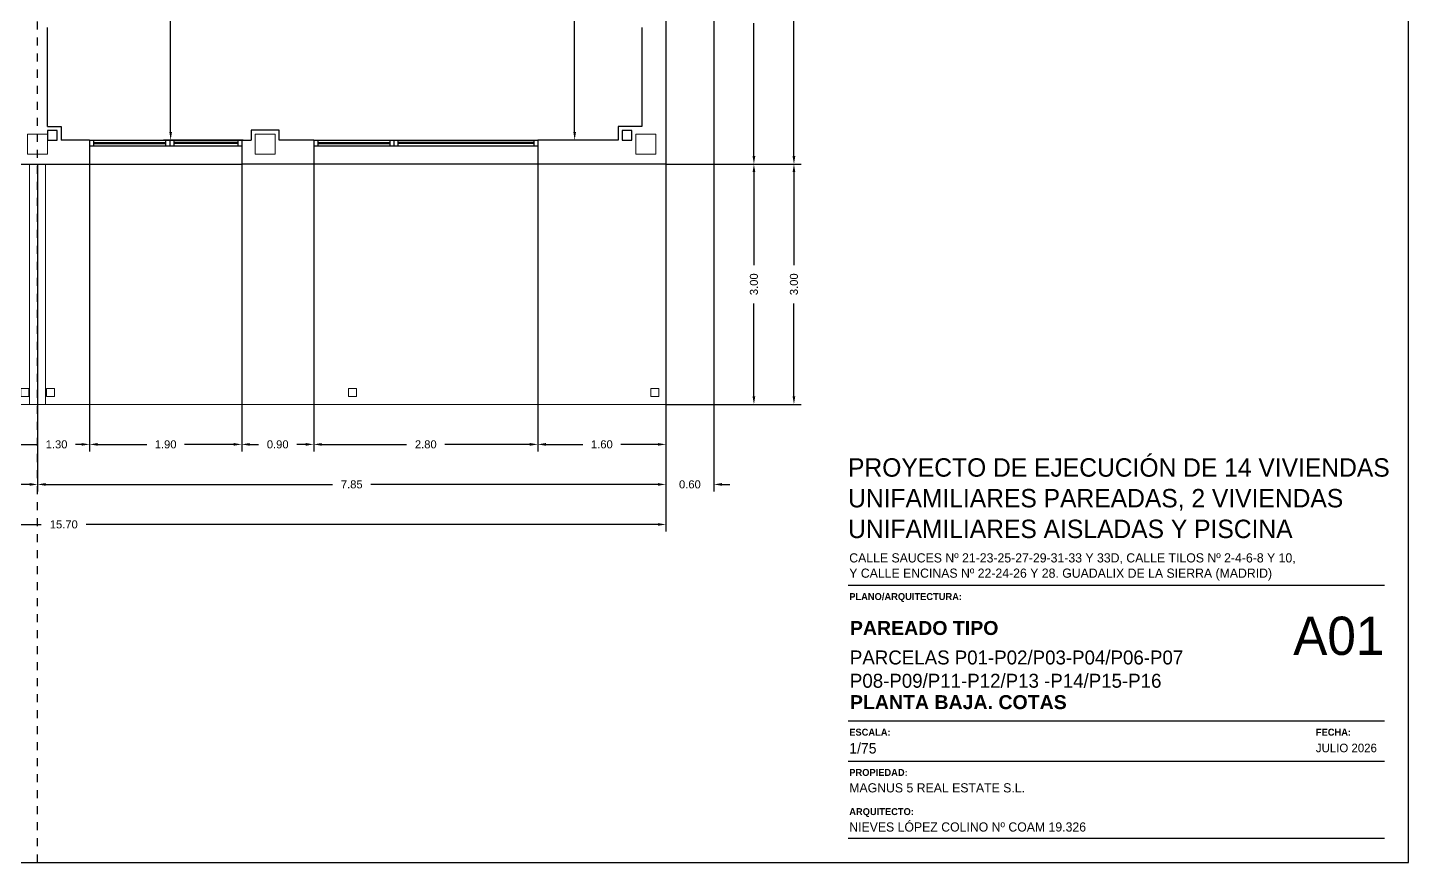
# Model space of a CAD drawing. Header units: millimetres. Extents: x 441156 to 441653, y 4514887 to 4515266.
# Drawn here: x 441307.66 to 441324.91, y 4515196.28 to 4515206.7 of the extents above; entities that cross this region are included whole.
import ezdxf

# ---------------------------------------------------------------- set-up
doc = ezdxf.new("R2010")
doc.units = ezdxf.units.MM
doc.linetypes.add('CONTINUA', pattern=[0])
doc.linetypes.add('RAYITAS', pattern=[0.375, 0.25, -0.125])
doc.layers.add('01_cartela', color=6, linetype='Continuous', plot=False)
for name, color, linetype in [('01_cotas', 254, 'Continuous'), ('01_muros', 1, 'Continuous'), ('01_proyección', 4, 'RAYITAS'), ('01_tabiques', 3, 'Continuous'), ('01_texto cartela', 5, 'Continuous'), ('01_ventanas', 2, 'Continuous')]:
    doc.layers.add(name, color=color, linetype=linetype)
doc.layers.add('01_pilares baja', color=5, linetype='Continuous', lineweight=20)
doc.layers.add('01_varios', color=4, linetype='Continuous', lineweight=0)
doc.styles.add('Century Gothic', font='', dxfattribs={"height": 2})
doc.styles.add('Century Gothic_3', font='', dxfattribs={"height": 4.5})
doc.styles.add('Century Gothic_5', font='', dxfattribs={"height": 2.5})
doc.styles.add('Century Gothic_6', font='', dxfattribs={"height": 11})
doc.styles.add('Estilo1', font='swissel.ttf')
doc.styles.add('NIEVES3', font='swisseb.ttf')
doc.styles.add('ROMANS', font='romans')
doc.styles.get('Century Gothic').set_extended_font_data('Century Gothic')
doc.styles.get('Century Gothic_3').set_extended_font_data('Century Gothic')
doc.styles.get('Century Gothic_5').set_extended_font_data('Century Gothic')
doc.styles.get('Century Gothic_6').set_extended_font_data('Century Gothic')
doc.dimstyles.new('DECIMAL-50', dxfattribs={"dimtxt": 0.08, "dimasz": 0.15, "dimexe": 0.09, "dimexo": 0, "dimgap": 0.09, "dimtad": 0, "dimzin": 0, "dimdsep": 46, "dimtxsty": 'ROMANS', "dimcen": 0.09, "dimclrt": 6, "dimadec": 0, "dimazin": 0, "dimtfac": 1.38, "dimtix": 1, "dimtofl": 0, "dimtmove": 2, "dimatfit": 3, "dimldrblk": 'OBLIQUE', "dimfxl": 1, "dimtolj": 1, "dimtzin": 0, "dimarcsym": 0})

# ---------------------------------------------------------------- blocks, each defined once
blk = doc.blocks.new('*D82')
at = {"layer": '01_cotas', "color": 0, "linetype": 'CONTINUA', "lineweight": -2, "transparency": 16777216}
for p, q in [((441299.932, 4515204.998), (441299.932, 4515200.908)), ((441307.782, 4515204.998), (441307.782, 4515200.908))]:
    blk.add_line(p, q, dxfattribs=at)
at = {"layer": '01_cotas', "color": 0, "lineweight": -2, "transparency": 16777216}
for p, q in [((441300.032, 4515200.998), (441303.618, 4515200.998)), ((441307.682, 4515200.998), (441304.097, 4515200.998))]:
    blk.add_line(p, q, dxfattribs=at)
at = {"layer": '01_cotas', "color": 0, "transparency": 16777216}
for points in [[(441300.032, 4515201.015), (441300.032, 4515200.981), (441299.932, 4515200.998)], [(441307.682, 4515201.015), (441307.682, 4515200.981), (441307.782, 4515200.998)]]:
    blk.add_solid(points, dxfattribs=at)
at = {"layer": '01_cotas', "color": 7, "transparency": 16777216, "insert": (441303.857, 4515200.998), "char_height": 0.1, "attachment_point": 5, "style": 'Estilo1'}
blk.add_mtext('\\A1;7.85', dxfattribs=at)
blk = doc.blocks.new('*D83')
at = {"layer": '01_cotas', "color": 0, "linetype": 'CONTINUA', "lineweight": -2, "transparency": 16777216}
for p, q in [((441307.782, 4515204.936), (441307.782, 4515200.908)), ((441315.632, 4515204.998), (441315.632, 4515200.908))]:
    blk.add_line(p, q, dxfattribs=at)
at = {"layer": '01_cotas', "color": 0, "lineweight": -2, "transparency": 16777216}
for p, q in [((441307.882, 4515200.998), (441311.468, 4515200.998)), ((441315.532, 4515200.998), (441311.947, 4515200.998))]:
    blk.add_line(p, q, dxfattribs=at)
at = {"layer": '01_cotas', "color": 0, "transparency": 16777216}
for points in [[(441307.882, 4515201.015), (441307.882, 4515200.981), (441307.782, 4515200.998)], [(441315.532, 4515201.015), (441315.532, 4515200.981), (441315.632, 4515200.998)]]:
    blk.add_solid(points, dxfattribs=at)
at = {"layer": '01_cotas', "color": 7, "transparency": 16777216, "insert": (441311.707, 4515200.998), "char_height": 0.1, "attachment_point": 5, "style": 'Estilo1'}
blk.add_mtext('\\A1;7.85', dxfattribs=at)
blk = doc.blocks.new('*D84')
at = {"layer": '01_cotas', "color": 0, "linetype": 'CONTINUA', "lineweight": -2, "transparency": 16777216}
for p, q in [((441299.932, 4515200.998), (441299.932, 4515200.408)), ((441315.632, 4515200.998), (441315.632, 4515200.408))]:
    blk.add_line(p, q, dxfattribs=at)
at = {"layer": '01_cotas', "color": 0, "lineweight": -2, "transparency": 16777216}
for p, q in [((441300.032, 4515200.498), (441307.828, 4515200.498)), ((441315.532, 4515200.498), (441308.39, 4515200.498))]:
    blk.add_line(p, q, dxfattribs=at)
at = {"layer": '01_cotas', "color": 0, "transparency": 16777216}
for points in [[(441300.032, 4515200.515), (441300.032, 4515200.481), (441299.932, 4515200.498)], [(441315.532, 4515200.515), (441315.532, 4515200.481), (441315.632, 4515200.498)]]:
    blk.add_solid(points, dxfattribs=at)
at = {"layer": '01_cotas', "color": 7, "transparency": 16777216, "insert": (441308.109, 4515200.498), "char_height": 0.1, "attachment_point": 5, "style": 'Estilo1'}
blk.add_mtext('\\A1;15.70', dxfattribs=at)
blk = doc.blocks.new('*D126')
at = {"layer": '01_cotas', "color": 0, "linetype": 'CONTINUA', "lineweight": -2, "transparency": 16777216}
for p, q in [((441315.632, 4515209.403), (441315.632, 4515200.908)), ((441316.232, 4515209.403), (441316.232, 4515200.908))]:
    blk.add_line(p, q, dxfattribs=at)
at = {"layer": '01_cotas', "color": 0, "lineweight": -2, "transparency": 16777216}
for p, q in [((441315.532, 4515200.998), (441315.432, 4515200.998)), ((441316.332, 4515200.998), (441316.432, 4515200.998))]:
    blk.add_line(p, q, dxfattribs=at)
at = {"layer": '01_cotas', "color": 0, "transparency": 16777216}
for points in [[(441315.532, 4515201.015), (441315.532, 4515200.981), (441315.632, 4515200.998)], [(441316.332, 4515201.015), (441316.332, 4515200.981), (441316.232, 4515200.998)]]:
    blk.add_solid(points, dxfattribs=at)
at = {"layer": '01_cotas', "color": 7, "transparency": 16777216, "insert": (441315.932, 4515200.998), "char_height": 0.1, "attachment_point": 5, "style": 'Estilo1'}
blk.add_mtext('\\A1;0.60', dxfattribs=at)
blk = doc.blocks.new('*D238')
at = {"layer": '01_cotas', "color": 0, "linetype": 'CONTINUA', "lineweight": -2, "transparency": 16777216}
for p, q in [((441307.132, 4515204.998), (441307.132, 4515201.408)), ((441308.432, 4515204.998), (441308.432, 4515201.408))]:
    blk.add_line(p, q, dxfattribs=at)
at = {"layer": '01_cotas', "color": 0, "lineweight": -2, "transparency": 16777216}
for p, q in [((441307.232, 4515201.498), (441307.782, 4515201.498)), ((441308.332, 4515201.498), (441308.255, 4515201.498))]:
    blk.add_line(p, q, dxfattribs=at)
at = {"layer": '01_cotas', "color": 0, "transparency": 16777216}
for points in [[(441307.232, 4515201.515), (441307.232, 4515201.481), (441307.132, 4515201.498)], [(441308.332, 4515201.515), (441308.332, 4515201.481), (441308.432, 4515201.498)]]:
    blk.add_solid(points, dxfattribs=at)
at = {"layer": '01_cotas', "color": 7, "transparency": 16777216, "insert": (441308.019, 4515201.498), "char_height": 0.1, "attachment_point": 5, "style": 'Estilo1'}
blk.add_mtext('\\A1;1.30', dxfattribs=at)
blk = doc.blocks.new('*D239')
at = {"layer": '01_cotas', "color": 0, "linetype": 'CONTINUA', "lineweight": -2, "transparency": 16777216}
for p, q in [((441308.432, 4515204.998), (441308.432, 4515201.408)), ((441310.332, 4515204.998), (441310.332, 4515201.408))]:
    blk.add_line(p, q, dxfattribs=at)
at = {"layer": '01_cotas', "color": 0, "lineweight": -2, "transparency": 16777216}
for p, q in [((441308.532, 4515201.498), (441309.146, 4515201.498)), ((441310.232, 4515201.498), (441309.619, 4515201.498))]:
    blk.add_line(p, q, dxfattribs=at)
at = {"layer": '01_cotas', "color": 0, "transparency": 16777216}
for points in [[(441308.532, 4515201.515), (441308.532, 4515201.481), (441308.432, 4515201.498)], [(441310.232, 4515201.515), (441310.232, 4515201.481), (441310.332, 4515201.498)]]:
    blk.add_solid(points, dxfattribs=at)
at = {"layer": '01_cotas', "color": 7, "transparency": 16777216, "insert": (441309.382, 4515201.498), "char_height": 0.1, "attachment_point": 5, "style": 'Estilo1'}
blk.add_mtext('\\A1;1.90', dxfattribs=at)
blk = doc.blocks.new('*D240')
at = {"layer": '01_cotas', "color": 0, "linetype": 'CONTINUA', "lineweight": -2, "transparency": 16777216}
for p, q in [((441310.332, 4515204.998), (441310.332, 4515201.408)), ((441311.232, 4515204.998), (441311.232, 4515201.408))]:
    blk.add_line(p, q, dxfattribs=at)
at = {"layer": '01_cotas', "color": 0, "lineweight": -2, "transparency": 16777216}
for p, q in [((441310.432, 4515201.498), (441310.542, 4515201.498)), ((441311.132, 4515201.498), (441311.022, 4515201.498))]:
    blk.add_line(p, q, dxfattribs=at)
at = {"layer": '01_cotas', "color": 0, "transparency": 16777216}
for points in [[(441310.432, 4515201.515), (441310.432, 4515201.481), (441310.332, 4515201.498)], [(441311.132, 4515201.515), (441311.132, 4515201.481), (441311.232, 4515201.498)]]:
    blk.add_solid(points, dxfattribs=at)
at = {"layer": '01_cotas', "color": 7, "transparency": 16777216, "insert": (441310.782, 4515201.498), "char_height": 0.1, "attachment_point": 5, "style": 'Estilo1'}
blk.add_mtext('\\A1;0.90', dxfattribs=at)
blk = doc.blocks.new('*D241')
at = {"layer": '01_cotas', "color": 0, "linetype": 'CONTINUA', "lineweight": -2, "transparency": 16777216}
for p, q in [((441311.232, 4515204.998), (441311.232, 4515201.408)), ((441314.032, 4515204.998), (441314.032, 4515201.408))]:
    blk.add_line(p, q, dxfattribs=at)
at = {"layer": '01_cotas', "color": 0, "lineweight": -2, "transparency": 16777216}
for p, q in [((441311.332, 4515201.498), (441312.392, 4515201.498)), ((441313.932, 4515201.498), (441312.872, 4515201.498))]:
    blk.add_line(p, q, dxfattribs=at)
at = {"layer": '01_cotas', "color": 0, "transparency": 16777216}
for points in [[(441311.332, 4515201.515), (441311.332, 4515201.481), (441311.232, 4515201.498)], [(441313.932, 4515201.515), (441313.932, 4515201.481), (441314.032, 4515201.498)]]:
    blk.add_solid(points, dxfattribs=at)
at = {"layer": '01_cotas', "color": 7, "transparency": 16777216, "insert": (441312.632, 4515201.498), "char_height": 0.1, "attachment_point": 5, "style": 'Estilo1'}
blk.add_mtext('\\A1;2.80', dxfattribs=at)
blk = doc.blocks.new('*D242')
at = {"layer": '01_cotas', "color": 0, "linetype": 'CONTINUA', "lineweight": -2, "transparency": 16777216}
for p, q in [((441314.032, 4515204.998), (441314.032, 4515201.408)), ((441315.632, 4515204.998), (441315.632, 4515201.408))]:
    blk.add_line(p, q, dxfattribs=at)
at = {"layer": '01_cotas', "color": 0, "lineweight": -2, "transparency": 16777216}
for p, q in [((441314.132, 4515201.498), (441314.596, 4515201.498)), ((441315.532, 4515201.498), (441315.069, 4515201.498))]:
    blk.add_line(p, q, dxfattribs=at)
at = {"layer": '01_cotas', "color": 0, "transparency": 16777216}
for points in [[(441314.132, 4515201.515), (441314.132, 4515201.481), (441314.032, 4515201.498)], [(441315.532, 4515201.515), (441315.532, 4515201.481), (441315.632, 4515201.498)]]:
    blk.add_solid(points, dxfattribs=at)
at = {"layer": '01_cotas', "color": 7, "transparency": 16777216, "insert": (441314.832, 4515201.498), "char_height": 0.1, "attachment_point": 5, "style": 'Estilo1'}
blk.add_mtext('\\A1;1.60', dxfattribs=at)
blk = doc.blocks.new('*D585')
at = {"layer": '01_cotas', "color": 0, "linetype": 'CONTINUA', "lineweight": -2, "transparency": 16777216}
for p, q in [((441315.632, 4515204.998), (441316.822, 4515204.998)), ((441315.632, 4515201.998), (441316.822, 4515201.998))]:
    blk.add_line(p, q, dxfattribs=at)
at = {"layer": '01_cotas', "color": 0, "lineweight": -2, "transparency": 16777216}
for p, q in [((441316.732, 4515204.898), (441316.732, 4515203.738)), ((441316.732, 4515202.098), (441316.732, 4515203.258))]:
    blk.add_line(p, q, dxfattribs=at)
at = {"layer": '01_cotas', "color": 0, "transparency": 16777216}
for points in [[(441316.715, 4515204.898), (441316.749, 4515204.898), (441316.732, 4515204.998)], [(441316.715, 4515202.098), (441316.749, 4515202.098), (441316.732, 4515201.998)]]:
    blk.add_solid(points, dxfattribs=at)
at = {"layer": '01_cotas', "color": 7, "transparency": 16777216, "insert": (441316.732, 4515203.498), "char_height": 0.1, "attachment_point": 5, "rotation": 90, "style": 'Estilo1'}
blk.add_mtext('\\A1;3.00', dxfattribs=at)
blk = doc.blocks.new('*D586')
at = {"layer": '01_cotas', "color": 0, "linetype": 'CONTINUA', "lineweight": -2, "transparency": 16777216}
for p, q in [((441315.632, 4515204.998), (441317.322, 4515204.998)), ((441315.632, 4515201.998), (441317.322, 4515201.998))]:
    blk.add_line(p, q, dxfattribs=at)
at = {"layer": '01_cotas', "color": 0, "lineweight": -2, "transparency": 16777216}
for p, q in [((441317.232, 4515204.898), (441317.232, 4515203.738)), ((441317.232, 4515202.098), (441317.232, 4515203.258))]:
    blk.add_line(p, q, dxfattribs=at)
at = {"layer": '01_cotas', "color": 0, "transparency": 16777216}
for points in [[(441317.215, 4515204.898), (441317.249, 4515204.898), (441317.232, 4515204.998)], [(441317.215, 4515202.098), (441317.249, 4515202.098), (441317.232, 4515201.998)]]:
    blk.add_solid(points, dxfattribs=at)
at = {"layer": '01_cotas', "color": 7, "transparency": 16777216, "insert": (441317.232, 4515203.498), "char_height": 0.1, "attachment_point": 5, "rotation": 90, "style": 'Estilo1'}
blk.add_mtext('\\A1;3.00', dxfattribs=at)
blk = doc.blocks.new('*D587')
at = {"layer": '01_cotas', "color": 0, "linetype": 'CONTINUA', "lineweight": -2, "transparency": 16777216}
for p, q in [((441315.632, 4515214.498), (441317.322, 4515214.498)), ((441315.632, 4515204.998), (441317.322, 4515204.998))]:
    blk.add_line(p, q, dxfattribs=at)
at = {"layer": '01_cotas', "color": 0, "lineweight": -2, "transparency": 16777216}
for p, q in [((441317.232, 4515214.398), (441317.232, 4515209.989)), ((441317.232, 4515205.098), (441317.232, 4515209.507))]:
    blk.add_line(p, q, dxfattribs=at)
at = {"layer": '01_cotas', "color": 0, "transparency": 16777216}
for points in [[(441317.215, 4515214.398), (441317.249, 4515214.398), (441317.232, 4515214.498)], [(441317.215, 4515205.098), (441317.249, 4515205.098), (441317.232, 4515204.998)]]:
    blk.add_solid(points, dxfattribs=at)
at = {"layer": '01_cotas', "color": 7, "transparency": 16777216, "insert": (441317.232, 4515209.748), "char_height": 0.1, "attachment_point": 5, "rotation": 90, "style": 'Estilo1'}
blk.add_mtext('\\A1;9.50', dxfattribs=at)
blk = doc.blocks.new('*D591')
at = {"layer": '01_cotas', "color": 0, "linetype": 'CONTINUA', "lineweight": -2, "transparency": 16777216}
for p, q in [((441315.632, 4515209.003), (441316.822, 4515209.003)), ((441315.632, 4515204.998), (441316.822, 4515204.998))]:
    blk.add_line(p, q, dxfattribs=at)
at = {"layer": '01_cotas', "color": 0, "lineweight": -2, "transparency": 16777216}
for p, q in [((441316.732, 4515208.903), (441316.732, 4515207.241)), ((441316.732, 4515205.098), (441316.732, 4515206.76))]:
    blk.add_line(p, q, dxfattribs=at)
at = {"layer": '01_cotas', "color": 0, "transparency": 16777216}
for points in [[(441316.715, 4515208.903), (441316.749, 4515208.903), (441316.732, 4515209.003)], [(441316.715, 4515205.098), (441316.749, 4515205.098), (441316.732, 4515204.998)]]:
    blk.add_solid(points, dxfattribs=at)
at = {"layer": '01_cotas', "color": 7, "transparency": 16777216, "insert": (441316.732, 4515207.001), "char_height": 0.1, "attachment_point": 5, "rotation": 90, "style": 'Estilo1'}
blk.add_mtext('\\A1;4.00', dxfattribs=at)
blk = doc.blocks.new('*D604')
at = {"layer": '01_cotas', "color": 0, "linetype": 'CONTINUA', "lineweight": -2, "transparency": 16777216}
for p, q in [((441311.132, 4515209.868), (441309.354, 4515209.868)), ((441310.352, 4515205.298), (441309.354, 4515205.298))]:
    blk.add_line(p, q, dxfattribs=at)
at = {"layer": '01_cotas', "color": 0, "lineweight": -2, "transparency": 16777216}
for p, q in [((441309.444, 4515209.768), (441309.444, 4515207.822)), ((441309.444, 4515205.398), (441309.444, 4515207.344))]:
    blk.add_line(p, q, dxfattribs=at)
at = {"layer": '01_cotas', "color": 0, "transparency": 16777216}
for points in [[(441309.428, 4515209.768), (441309.461, 4515209.768), (441309.444, 4515209.868)], [(441309.428, 4515205.398), (441309.461, 4515205.398), (441309.444, 4515205.298)]]:
    blk.add_solid(points, dxfattribs=at)
at = {"layer": '01_cotas', "color": 7, "transparency": 16777216, "insert": (441309.444, 4515207.583), "char_height": 0.1, "attachment_point": 5, "rotation": 90, "style": 'Estilo1'}
blk.add_mtext('\\A1;4.57', dxfattribs=at)
blk = doc.blocks.new('*D605')
at = {"layer": '01_cotas', "color": 0, "linetype": 'CONTINUA', "lineweight": -2, "transparency": 16777216}
for p, q in [((441315.207, 4515210.978), (441314.402, 4515210.978)), ((441315.037, 4515205.298), (441314.402, 4515205.298))]:
    blk.add_line(p, q, dxfattribs=at)
at = {"layer": '01_cotas', "color": 0, "lineweight": -2, "transparency": 16777216}
for p, q in [((441314.492, 4515210.878), (441314.492, 4515207.99)), ((441314.492, 4515205.398), (441314.492, 4515207.509))]:
    blk.add_line(p, q, dxfattribs=at)
at = {"layer": '01_cotas', "color": 0, "transparency": 16777216}
for points in [[(441314.476, 4515210.878), (441314.509, 4515210.878), (441314.492, 4515210.978)], [(441314.476, 4515205.398), (441314.509, 4515205.398), (441314.492, 4515205.298)]]:
    blk.add_solid(points, dxfattribs=at)
at = {"layer": '01_cotas', "color": 7, "transparency": 16777216, "insert": (441314.492, 4515207.75), "char_height": 0.1, "attachment_point": 5, "rotation": 90, "style": 'Estilo1'}
blk.add_mtext('\\A1;5.68', dxfattribs=at)

msp = doc.modelspace()

# ---------------------------------------------------------------- linework, layer by layer
at = {"layer": '01_cartela', "color": 1}
msp.add_lwpolyline([(441294.271, 4515217.813), (441294.271, 4515196.278), (441324.909, 4515196.278), (441324.909, 4515217.813)], close=True, dxfattribs=at)
at = {"layer": '01_muros'}
for p, q in [((441315.632, 4515209.003, 0), (441315.632, 4515204.998, 0)), ((441308.432, 4515205.298, 0), (441308.432, 4515204.998, 0)), ((441310.332, 4515205.298, 0), (441310.332, 4515204.998, 0)), ((441311.232, 4515205.298, 0), (441311.232, 4515204.998, 0)), ((441314.032, 4515205.298, 0), (441314.032, 4515204.998, 0)), ((441307.132, 4515204.998, 0), (441308.432, 4515204.998, 0)), ((441311.232, 4515204.998, 0), (441310.332, 4515204.998, 0)), ((441315.632, 4515204.998, 0), (441314.032, 4515204.998, 0))]:
    msp.add_line(p, q, dxfattribs=at)
at = {"layer": '01_pilares baja'}
for points in [[(441307.657, 4515205.123), (441307.907, 4515205.123), (441307.907, 4515205.373), (441307.657, 4515205.373), (441307.657, 4515205.123)], [(441310.502, 4515205.123), (441310.752, 4515205.123), (441310.752, 4515205.373), (441310.502, 4515205.373), (441310.502, 4515205.123)], [(441315.257, 4515205.123), (441315.507, 4515205.123), (441315.507, 4515205.373), (441315.257, 4515205.373), (441315.257, 4515205.123)]]:
    msp.add_lwpolyline(points, close=True, dxfattribs=at)
at = {"layer": '01_proyección', "color": 10, "ltscale": 0.25}
msp.add_line((441307.782, 4515196.278, 0), (441307.782, 4515217.813, 0), dxfattribs=at)
at = {"layer": '01_tabiques'}
for p, q in [((441307.907, 4515205.468, 0), (441307.907, 4515206.703, 0)), ((441315.332, 4515206.703, 0), (441315.332, 4515205.468, 0)), ((441307.907, 4515205.468, 0), (441308.077, 4515205.468, 0)), ((441308.077, 4515205.468, 0), (441308.077, 4515205.298, 0)), ((441315.332, 4515205.468, 0), (441315.037, 4515205.468, 0)), ((441315.037, 4515205.468, 0), (441315.037, 4515205.298, 0)), ((441308.432, 4515205.298, 0), (441308.077, 4515205.298, 0)), ((441310.332, 4515205.298, 0), (441310.452, 4515205.298, 0)), ((441311.232, 4515205.298, 0), (441310.802, 4515205.298, 0)), ((441315.037, 4515205.298, 0), (441314.032, 4515205.298, 0))]:
    msp.add_line(p, q, dxfattribs=at)
at = {"layer": '01_tabiques', "elevation": 0}
for points in [[(441308.027, 4515205.418), (441307.907, 4515205.418), (441307.907, 4515205.298), (441308.027, 4515205.298)], [(441315.207, 4515205.418), (441315.087, 4515205.418), (441315.087, 4515205.298), (441315.207, 4515205.298)]]:
    msp.add_lwpolyline(points, close=True, dxfattribs=at)
at = {"layer": '01_tabiques'}
msp.add_lwpolyline([(441310.802, 4515205.298), (441310.802, 4515205.423), (441310.452, 4515205.423), (441310.452, 4515205.298)], dxfattribs=at)
at = {"layer": '01_texto cartela'}
for p, q in [((441317.908, 4515199.739), (441324.609, 4515199.739)), ((441317.908, 4515198.044), (441324.609, 4515198.044)), ((441317.908, 4515197.542), (441324.609, 4515197.542)), ((441317.908, 4515196.578), (441324.609, 4515196.578))]:
    msp.add_line(p, q, dxfattribs=at)
at = {"layer": '01_varios', "linetype": 'CONTINUA'}
for p, q in [((441307.682, 4515201.998, 0), (441307.682, 4515204.998, 0)), ((441307.882, 4515201.998, 0), (441307.882, 4515204.998, 0)), ((441315.632, 4515201.998, 0), (441315.632, 4515204.998, 0)), ((441299.932, 4515201.998, 0), (441315.632, 4515201.998, 0))]:
    msp.add_line(p, q, dxfattribs=at)
at = {"layer": '01_varios', "linetype": 'CONTINUA', "elevation": 0}
for points in [[(441307.573, 4515202.198), (441307.673, 4515202.198), (441307.673, 4515202.098), (441307.573, 4515202.098)], [(441307.992, 4515202.198), (441307.892, 4515202.198), (441307.892, 4515202.098), (441307.992, 4515202.098)], [(441311.767, 4515202.198), (441311.667, 4515202.198), (441311.667, 4515202.098), (441311.767, 4515202.098)], [(441315.542, 4515202.198), (441315.442, 4515202.198), (441315.442, 4515202.098), (441315.542, 4515202.098)]]:
    msp.add_lwpolyline(points, close=True, dxfattribs=at)
at = {"layer": '01_ventanas', "color": 2, "linetype": 'CONTINUA'}
for p, q in [((441308.432, 4515205.298, 0), (441310.332, 4515205.298, 0)), ((441308.432, 4515205.228, 0), (441310.332, 4515205.228, 0)), ((441308.482, 4515205.298, 0), (441308.482, 4515205.228, 0)), ((441308.482, 4515205.27, 0), (441309.382, 4515205.27, 0)), ((441308.482, 4515205.256, 0), (441309.382, 4515205.256, 0)), ((441309.382, 4515205.298, 0), (441309.382, 4515205.228, 0)), ((441309.432, 4515205.298, 0), (441309.432, 4515205.228, 0)), ((441309.482, 4515205.298, 0), (441309.482, 4515205.228, 0)), ((441310.282, 4515205.27, 0), (441309.482, 4515205.27, 0)), ((441310.282, 4515205.256, 0), (441309.482, 4515205.256, 0)), ((441310.282, 4515205.298, 0), (441310.282, 4515205.228, 0)), ((441311.232, 4515205.298, 0), (441314.032, 4515205.298, 0)), ((441311.232, 4515205.228, 0), (441314.032, 4515205.228, 0)), ((441311.283, 4515205.298, 0), (441311.283, 4515205.228, 0)), ((441311.283, 4515205.27, 0), (441312.182, 4515205.27, 0)), ((441311.283, 4515205.256, 0), (441312.182, 4515205.256, 0)), ((441312.182, 4515205.298, 0), (441312.182, 4515205.228, 0)), ((441312.232, 4515205.298, 0), (441312.232, 4515205.228, 0)), ((441312.282, 4515205.298, 0), (441312.282, 4515205.228, 0)), ((441313.982, 4515205.27, 0), (441312.282, 4515205.27, 0)), ((441313.982, 4515205.256, 0), (441312.282, 4515205.256, 0)), ((441313.982, 4515205.298, 0), (441313.982, 4515205.228, 0)), ((441308.432, 4515204.998, 0), (441310.332, 4515204.998, 0)), ((441314.032, 4515204.998, 0), (441311.232, 4515204.998, 0))]:
    msp.add_line(p, q, dxfattribs=at)

# ---------------------------------------------------------------- texts
at = {"layer": '01_texto cartela'}
for s, insert, char_height, width, attachment_point, style in [('\\PPROYECTO DE EJECUCIÓN DE 14 VIVIENDAS UNIFAMILIARES PAREADAS, 2 VIVIENDAS UNIFAMILIARES AISLADAS Y PISCINA', (441317.908, 4515201.708), 0.23, 6.82217, 1, 'Century Gothic_3'), ('CALLE SAUCES Nº 21-23-25-27-29-31-33 Y 33D, CALLE TILOS Nº 2-4-6-8 Y 10, \\PY CALLE ENCINAS Nº 22-24-26 Y 28. GUADALIX DE LA SIERRA (MADRID)', (441317.923, 4515200.138), 0.11455, 9.24681, 1, 'Century Gothic'), ('{\\fCentury Gothic|b1|i0|c0|p34;PLANO/ARQUITECTURA: }', (441317.923, 4515199.641), 0.08701, 2.11715, 1, 'Century Gothic'), ('\\pt2.3273;PLANTA BAJA. COTAS', (441317.931, 4515198.189), 0.17455, 7.00908, 7, 'NIEVES3'), ('{\\fCentury Gothic|b1|i0|c0|p34;ESCALA: }', (441317.923, 4515197.947), 0.08701, 2.11715, 1, 'Century Gothic'), ('{\\fCentury Gothic|b1|i0|c0|p34;FECHA: }', (441323.753, 4515197.947), 0.08701, 2.11715, 1, 'Century Gothic'), ('1/75', (441317.923, 4515197.768), 0.1309, 2.11715, 1, 'Century Gothic'), ('JULIO 2026', (441323.753, 4515197.76), 0.1069, 3.50438, 1, 'Century Gothic'), ('{\\fCentury Gothic|b1|i0|c0|p34;PROPIEDAD:}', (441317.923, 4515197.444), 0.08701, 0.83709, 1, 'Century Gothic'), ('MAGNUS 5 REAL ESTATE S.L.', (441317.923, 4515197.266), 0.11455, 4.88231, 1, 'Century Gothic'), ('{\\fCentury Gothic|b1|i0|c0|p34;ARQUITECTO:}', (441317.923, 4515196.955), 0.08701, 0.83709, 1, 'Century Gothic'), ('NIEVES LÓPEZ COLINO Nº COAM 19.326', (441317.923, 4515196.777), 0.11455, 3.65153, 1, 'Century Gothic')]:
    msp.add_mtext(s, dxfattribs=dict(at, insert=insert, char_height=char_height, width=width, attachment_point=attachment_point, style=style))
at = {"layer": '01_texto cartela', "color": 1}
for s, insert, char_height, width, attachment_point, style in [('A01', (441324.609, 4515199.347), 0.4786, 1.04985, 3, 'Century Gothic_6'), ('\\pt2.3273;PAREADO TIPO ', (441317.931, 4515199.115), 0.17455, 7.00908, 7, 'NIEVES3')]:
    msp.add_mtext(s, dxfattribs=dict(at, insert=insert, char_height=char_height, width=width, attachment_point=attachment_point, style=style))
at = {"layer": '01_texto cartela', "color": 5, "insert": (441317.931, 4515198.456), "char_height": 0.17455, "width": 7.00908, "attachment_point": 7, "style": 'Century Gothic_5'}
msp.add_mtext('\\pt2.3273;\\PPARCELAS P01-P02/P03-P04/P06-P07\\PP08-P09/P11-P12/P13 -P14/P15-P16 ', dxfattribs=at)

# ---------------------------------------------------------------- dimensions: what is measured, and where the dimension line sits
at = {"layer": '01_cotas'}
for base, p1, p2, picture, middle in [((441317.232, 4515214.498), (441315.632, 4515204.998, 0), (441315.632, 4515214.498, 0), '*D587', (441317.232, 4515209.748)), ((441309.444, 4515205.298), (441311.132, 4515209.868, 0), (441310.352, 4515205.298, 0), '*D604', (441309.444, 4515207.583)), ((441316.73213, 4515204.998012), (441315.63213, 4515209.003011, -0.000001), (441315.63213, 4515204.998012), '*D591', (441316.73213, 4515207.000511)), ((441316.732, 4515201.998), (441315.632, 4515204.998, 0), (441315.632, 4515201.998, 0), '*D585', (441316.732, 4515203.498)), ((441317.232, 4515201.998), (441315.632, 4515204.998, 0), (441315.632, 4515201.998, 0), '*D586', (441317.232, 4515203.498))]:
    dim = msp.add_linear_dim(base=base, p1=p1, p2=p2, angle=90, dimstyle='DECIMAL-50', override={"dimtxt": 0.1, "dimasz": 0.1, "dimtxsty": 'Estilo1', "dimsah": 1, "dimclrt": 7, "dimfxl": 0.09, "dimarcsym": 2}, dxfattribs=at)
    dim.commit()
    dim.dimension.update_dxf_attribs({"geometry": picture, "text_midpoint": middle})
dim = msp.add_linear_dim(base=(441314.492, 4515205.298), p1=(441315.207, 4515210.978, 0), p2=(441315.037, 4515205.298, 0), angle=90, dimstyle='DECIMAL-50', override={"dimtxt": 0.1, "dimasz": 0.1, "dimtxsty": 'Estilo1', "dimsah": 1, "dimclrt": 7, "dimfxl": 0.09, "dimarcsym": 2}, dxfattribs=at)
dim.commit()
dim.dimension.update_dxf_attribs({"geometry": '*D605', "text_midpoint": (441314.492, 4515207.75), "dimtype": 160})
for base, p1, p2, picture, middle in [((441316.232, 4515200.998), (441315.632, 4515209.403, 0), (441316.232, 4515209.403), '*D126', (441315.932, 4515200.998)), ((441307.782, 4515200.998), (441299.932, 4515204.998, 0), (441307.782, 4515204.998, 0), '*D82', (441303.857, 4515200.998)), ((441315.632, 4515200.998), (441307.782, 4515204.936), (441315.632, 4515204.998, 0), '*D83', (441311.707, 4515200.998)), ((441310.332, 4515201.498), (441308.432, 4515204.998, 0), (441310.332, 4515204.998, 0), '*D239', (441309.382, 4515201.498)), ((441311.232, 4515201.498), (441310.332, 4515204.998, 0), (441311.232, 4515204.998, 0), '*D240', (441310.782, 4515201.498)), ((441314.032, 4515201.498), (441311.232, 4515204.998, 0), (441314.032, 4515204.998, 0), '*D241', (441312.632, 4515201.498)), ((441315.632, 4515201.498), (441314.032, 4515204.998, 0), (441315.632, 4515204.998), '*D242', (441314.832, 4515201.498))]:
    dim = msp.add_linear_dim(base=base, p1=p1, p2=p2, dimstyle='DECIMAL-50', override={"dimtxt": 0.1, "dimasz": 0.1, "dimtxsty": 'Estilo1', "dimsah": 1, "dimclrt": 7, "dimfxl": 0.09, "dimarcsym": 2}, dxfattribs=at)
    dim.commit()
    dim.dimension.update_dxf_attribs({"geometry": picture, "text_midpoint": middle})
for base, p1, p2, picture, middle in [((441308.432, 4515201.498), (441307.132, 4515204.998, 0), (441308.432, 4515204.998, 0), '*D238', (441308.019, 4515201.498)), ((441315.632, 4515200.498), (441299.932, 4515200.998), (441315.632, 4515200.998), '*D84', (441308.109, 4515200.498))]:
    dim = msp.add_linear_dim(base=base, p1=p1, p2=p2, dimstyle='DECIMAL-50', override={"dimtxt": 0.1, "dimasz": 0.1, "dimtxsty": 'Estilo1', "dimsah": 1, "dimclrt": 7, "dimfxl": 0.09, "dimarcsym": 2}, dxfattribs=at)
    dim.commit()
    dim.dimension.update_dxf_attribs({"geometry": picture, "text_midpoint": middle, "dimtype": 160})

doc.saveas('drawing.dxf')
